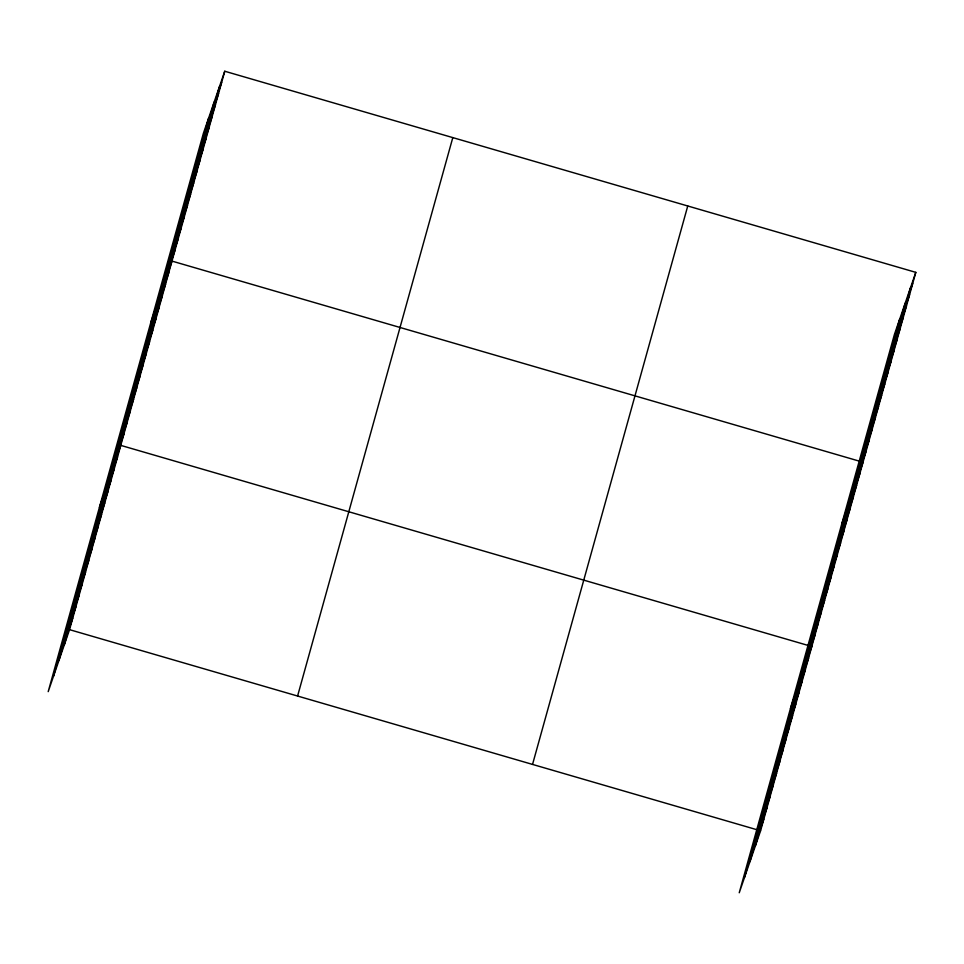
<?xml version="1.0" encoding="UTF-8"?>
<svg xmlns="http://www.w3.org/2000/svg" width="964" height="964" viewBox="0 0 964 964"><rect width="100%" height="100%" fill="white"/><g stroke="black" fill="none" stroke-linecap="round" stroke-linejoin="round"><path stroke-width="1.45" d="M53.478 676.306L208.706 117.873M58.925 660.497L214.141 102.076M64.202 645.169L219.43 86.736M224.757 71.24L203.428 133.213L48.2 691.646L69.541 629.661L224.757 71.24L915.8 272.354L760.572 830.787L739.243 892.76L894.459 334.339L915.8 272.354M297.587 696.032L452.803 137.611M532.538 764.416L687.754 205.983M744.521 877.433L899.737 319M749.956 861.623L905.184 303.202M755.246 846.296L910.462 287.862M216.322 97.906L221.66 82.398M213.213 109.077L218.551 93.568M210.116 120.247L215.454 104.739M207.007 131.405L212.345 115.909M203.898 142.576L209.236 127.079M200.801 153.746L206.139 138.25M197.692 164.916L203.03 149.42M194.583 176.087L199.922 160.578M191.487 187.257L196.825 171.749M188.378 198.427L193.716 182.919M185.281 209.586L190.619 194.089M182.172 220.756L187.51 205.26M179.063 231.926L184.401 216.43M175.966 243.097L181.304 227.6M172.857 254.267L178.195 238.759M169.748 265.437L175.087 249.929M150.649 323.073L171.99 261.099L863.021 462.226L841.68 524.199M163.446 288.115L168.784 272.619M160.241 299.635L165.579 284.139M157.048 311.155L162.386 295.659M153.842 322.675L159.18 307.167M150.637 334.195L155.975 318.686M147.444 345.702L152.782 330.206M144.239 357.222L149.577 341.726M141.033 368.742L146.371 353.246M137.84 380.262L143.178 364.754M134.635 391.782L139.973 376.273M131.429 403.301L136.768 387.793M128.236 414.809L133.574 399.313M125.031 426.329L130.369 410.833M121.826 437.849L127.164 422.353M118.632 449.369L123.97 433.86M99.425 507.353L120.765 445.38L811.796 646.507L790.456 708.48M112.222 472.396L117.56 456.9M109.028 483.916L114.355 468.42M105.823 495.436L111.161 479.939M102.618 506.956L107.956 491.447M99.413 518.475L104.751 502.967M96.219 529.995L101.557 514.487M93.014 541.503L98.352 526.007M89.809 553.023L95.147 537.526M86.615 564.543L91.954 549.046M83.41 576.062L88.748 560.554M80.205 587.582L85.543 572.074M77.012 599.09L82.35 583.594M73.806 610.61L79.144 595.113M70.601 622.129L75.939 606.633M67.408 633.649L72.746 618.141M907.353 299.033L912.691 283.524M904.256 310.203L909.594 294.695M901.147 321.361L906.485 305.865M898.05 332.532L903.376 317.036M894.941 343.702L900.28 328.206M891.833 354.873L897.171 339.376M888.736 366.043L894.074 350.534M885.627 377.213L890.965 361.705M882.518 388.384L887.856 372.875M879.421 399.542L884.759 384.046M876.312 410.712L881.65 395.216M873.203 421.883L878.541 406.386M870.106 433.053L875.445 417.557M866.998 444.223L872.336 428.715M863.901 455.394L869.239 439.885M860.792 466.564L866.13 451.056M854.49 489.242L859.828 473.746M851.284 500.762L856.622 485.266M848.079 512.282L853.417 496.773M844.886 523.801L850.224 508.293M841.68 535.321L847.019 519.813M838.475 546.829L843.813 531.333M835.282 558.349L840.62 542.853M832.077 569.869L837.415 554.372M828.871 581.388L834.209 565.88M825.678 592.908L831.004 577.4M822.473 604.416L827.811 588.92M819.267 615.936L824.606 600.439M816.062 627.456L821.4 611.959M812.869 638.975L818.207 623.467M809.664 650.495L815.002 634.987M803.265 673.523L808.603 658.026M800.06 685.043L805.398 669.546M796.854 696.562L802.193 681.066M793.661 708.082L798.999 692.574M790.456 719.602L795.794 704.094M787.251 731.11L792.589 715.613M784.057 742.629L789.396 727.133M780.852 754.149L786.19 738.653M777.647 765.669L782.985 750.173M774.454 777.189L779.792 761.681M771.248 788.709L776.586 773.2M768.043 800.216L773.381 784.72M764.85 811.736L770.188 796.24M761.644 823.256L766.983 807.76M758.439 834.776L763.777 819.267M69.541 629.661L760.572 830.787"/></g></svg>
